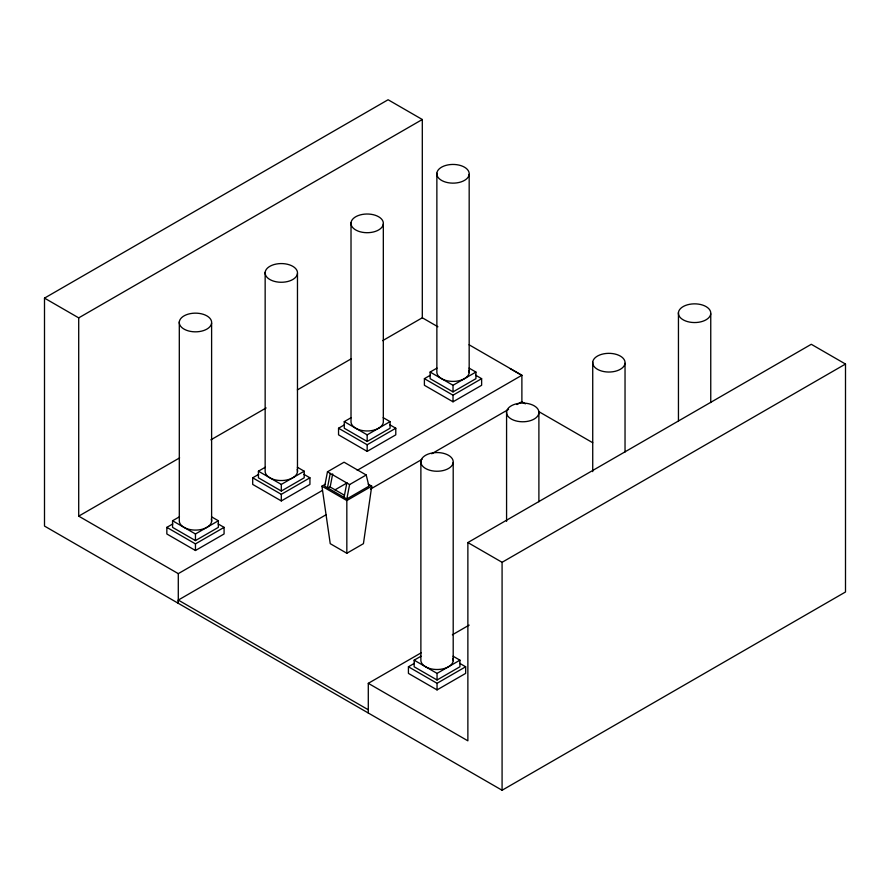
<?xml version="1.0" encoding="UTF-8"?>
<svg xmlns="http://www.w3.org/2000/svg" width="890" height="890" viewBox="0 0 890 890"><rect width="100%" height="100%" fill="white"/><g stroke="black" fill="none" stroke-linecap="round" stroke-linejoin="round"><path stroke-width="1.33" d="M368.171 484.116L371.731 486.174L363.432 543.668L346.833 553.257L330.234 543.668L321.935 486.174L325.495 484.116M327.464 471.8L324.705 486.174L346.833 498.956L368.961 486.174L366.202 474.993L344.063 462.21L327.464 471.8L349.603 484.572L366.202 474.993M330.234 473.391L327.464 487.776L330.157 486.997L344.386 495.207M330.157 486.997L332.671 473.925M344.063 497.354L346.833 482.981M346.833 498.956L349.603 484.572M368.293 713.012L368.293 683.331L467.873 740.825L467.873 542.555L811.291 344.285L845.5 364.043L845.5 591.984L502.082 790.253L44.5 526.068L44.5 298.117L388.096 99.747L422.305 119.505L422.305 317.774L382.656 340.659M44.5 298.117L78.709 317.875L422.305 119.505M78.709 317.875L78.709 516.144L179.624 457.883M210.863 439.849L266.132 407.943M297.36 389.909L351.428 358.692M211.486 516.801L218.35 520.761L218.35 527.37L195.455 540.586L172.56 527.37L172.56 520.761L179.435 516.801M297.338 467.228L304.202 471.199L304.202 477.808L281.307 491.024L258.423 477.808L258.423 471.199L265.287 467.228M383.19 417.666L390.065 421.626L390.065 428.235L367.17 441.451L344.274 428.235L344.274 421.626L351.138 417.666M469.041 368.093L475.916 372.065L475.916 378.673L453.021 391.889L430.126 378.673L430.126 372.065L436.99 368.093M218.117 523.932L224.08 527.37L224.08 533.978L195.455 550.498L166.842 533.978L166.842 527.37L172.805 523.932M303.968 474.359L309.931 477.808L309.931 484.416L281.307 500.936L252.693 484.416L252.693 477.808L258.656 474.359M389.82 424.797L395.783 428.235L395.783 434.843L367.17 451.375L338.545 434.843L338.545 428.235L344.508 424.797M475.672 375.224L481.635 378.673L481.635 385.281L453.021 401.802L424.397 385.281L424.397 378.673L430.359 375.224M172.56 520.761L195.455 533.978L218.35 520.761M258.423 471.199L281.307 484.416L304.202 471.199M344.274 421.626L367.17 434.843L390.065 421.626M430.126 372.065L453.021 385.281L475.916 372.065M166.842 527.37L195.455 543.89L224.08 527.37M252.693 477.808L281.307 494.328L309.931 477.808M338.545 428.235L367.17 444.755L395.783 428.235M424.397 378.673L453.021 395.193L481.635 378.673M78.709 516.144L178.289 573.638L322.403 490.435M357.235 470.32L521.885 375.269L521.885 401.702L516.957 404.538M334.94 489.889L346.911 482.981M321.935 486.174L346.833 500.547L371.731 486.174M326.04 514.765L178.289 600.071L368.293 709.775M370.463 489.122L422.105 459.307M431.706 453.767L508.557 409.389M467.873 542.555L502.082 562.302L845.5 364.043M368.293 683.331L421.126 652.837M452.354 634.804L469.164 625.103M453.066 656.208L459.93 660.169L459.93 666.777L437.046 679.993L414.15 666.777L414.15 660.169L421.014 656.208M459.696 663.339L465.659 666.777L465.659 673.385L437.046 689.906L408.421 673.385L408.421 666.777L414.384 663.339M414.15 660.169L437.046 673.385L459.93 660.169M408.421 666.777L437.046 683.298L465.659 666.777M422.305 317.774L437.902 326.775M469.097 344.786L521.885 375.269M510.315 368.727L521.763 375.335M521.763 401.768L525.367 403.849M538.595 411.492L592.718 442.731M710.754 313.803A16.187 9.345 0 0 1 685.611 320.978A16.187 9.345 0 0 1 687.436 304.814A16.187 9.345 0 0 1 710.754 313.803L710.754 402.536M678.447 312.59L678.447 420.736M625.036 363.298A16.187 9.345 0 0 1 599.893 370.463A16.187 9.345 0 0 1 601.707 354.309A16.187 9.345 0 0 1 625.036 363.298L625.036 452.031M592.729 362.085L592.729 471.622M538.895 413.027A16.187 9.345 0 0 1 513.753 420.202A16.187 9.345 0 0 1 515.566 404.038A16.187 9.345 0 0 1 538.895 413.027L538.895 501.76M506.577 411.814L506.577 521.351M502.082 562.302L502.082 790.253M469.175 174.395A16.187 9.345 0 0 1 444.032 181.571A16.187 9.345 0 0 1 445.846 165.407A16.187 9.345 0 0 1 469.175 174.395L469.175 372.665M453.199 462.5A16.187 9.345 0 0 1 428.057 469.675A16.187 9.345 0 0 1 429.87 453.522A16.187 9.345 0 0 1 453.199 462.5L453.199 660.769M453.021 385.281L453.021 391.889M453.021 395.193L453.021 401.802M437.046 673.385L437.046 679.993M437.046 683.298L437.046 689.906M436.868 173.183L436.868 371.453A16.187 9.345 0 0 0 454.089 381.387A16.187 9.345 0 0 0 468.897 370.229M420.881 461.298L420.881 659.568A16.187 9.345 0 0 0 438.114 669.491A16.187 9.345 0 0 0 452.921 658.344M383.323 223.957A16.187 9.345 0 0 1 358.18 231.133A16.187 9.345 0 0 1 359.994 214.98A16.187 9.345 0 0 1 383.323 223.957L383.323 422.238A16.187 9.345 0 0 1 366.113 430.96A16.187 9.345 0 0 1 351.016 421.026L351.016 222.756M367.17 434.843L367.17 441.451M367.17 444.755L367.17 451.375M346.833 500.547L346.833 553.257M297.471 273.53A16.187 9.345 0 0 1 272.329 280.695A16.187 9.345 0 0 1 274.142 264.541A16.187 9.345 0 0 1 297.471 273.53L297.471 471.8M281.307 484.416L281.307 491.024M281.307 494.328L281.307 500.936M265.153 272.318L265.153 470.588A16.187 9.345 0 0 0 282.386 480.522A16.187 9.345 0 0 0 297.182 469.364M211.609 323.092A16.187 9.345 0 0 1 186.477 330.268A16.187 9.345 0 0 1 188.291 314.114A16.187 9.345 0 0 1 211.609 323.092L211.609 521.373M195.455 533.978L195.455 540.586M195.455 543.89L195.455 550.498M179.302 321.891L179.302 520.161A16.187 9.345 0 0 0 196.523 530.084A16.187 9.345 0 0 0 211.331 518.937M178.345 600.038L178.289 603.309L178.289 573.638"/></g></svg>
